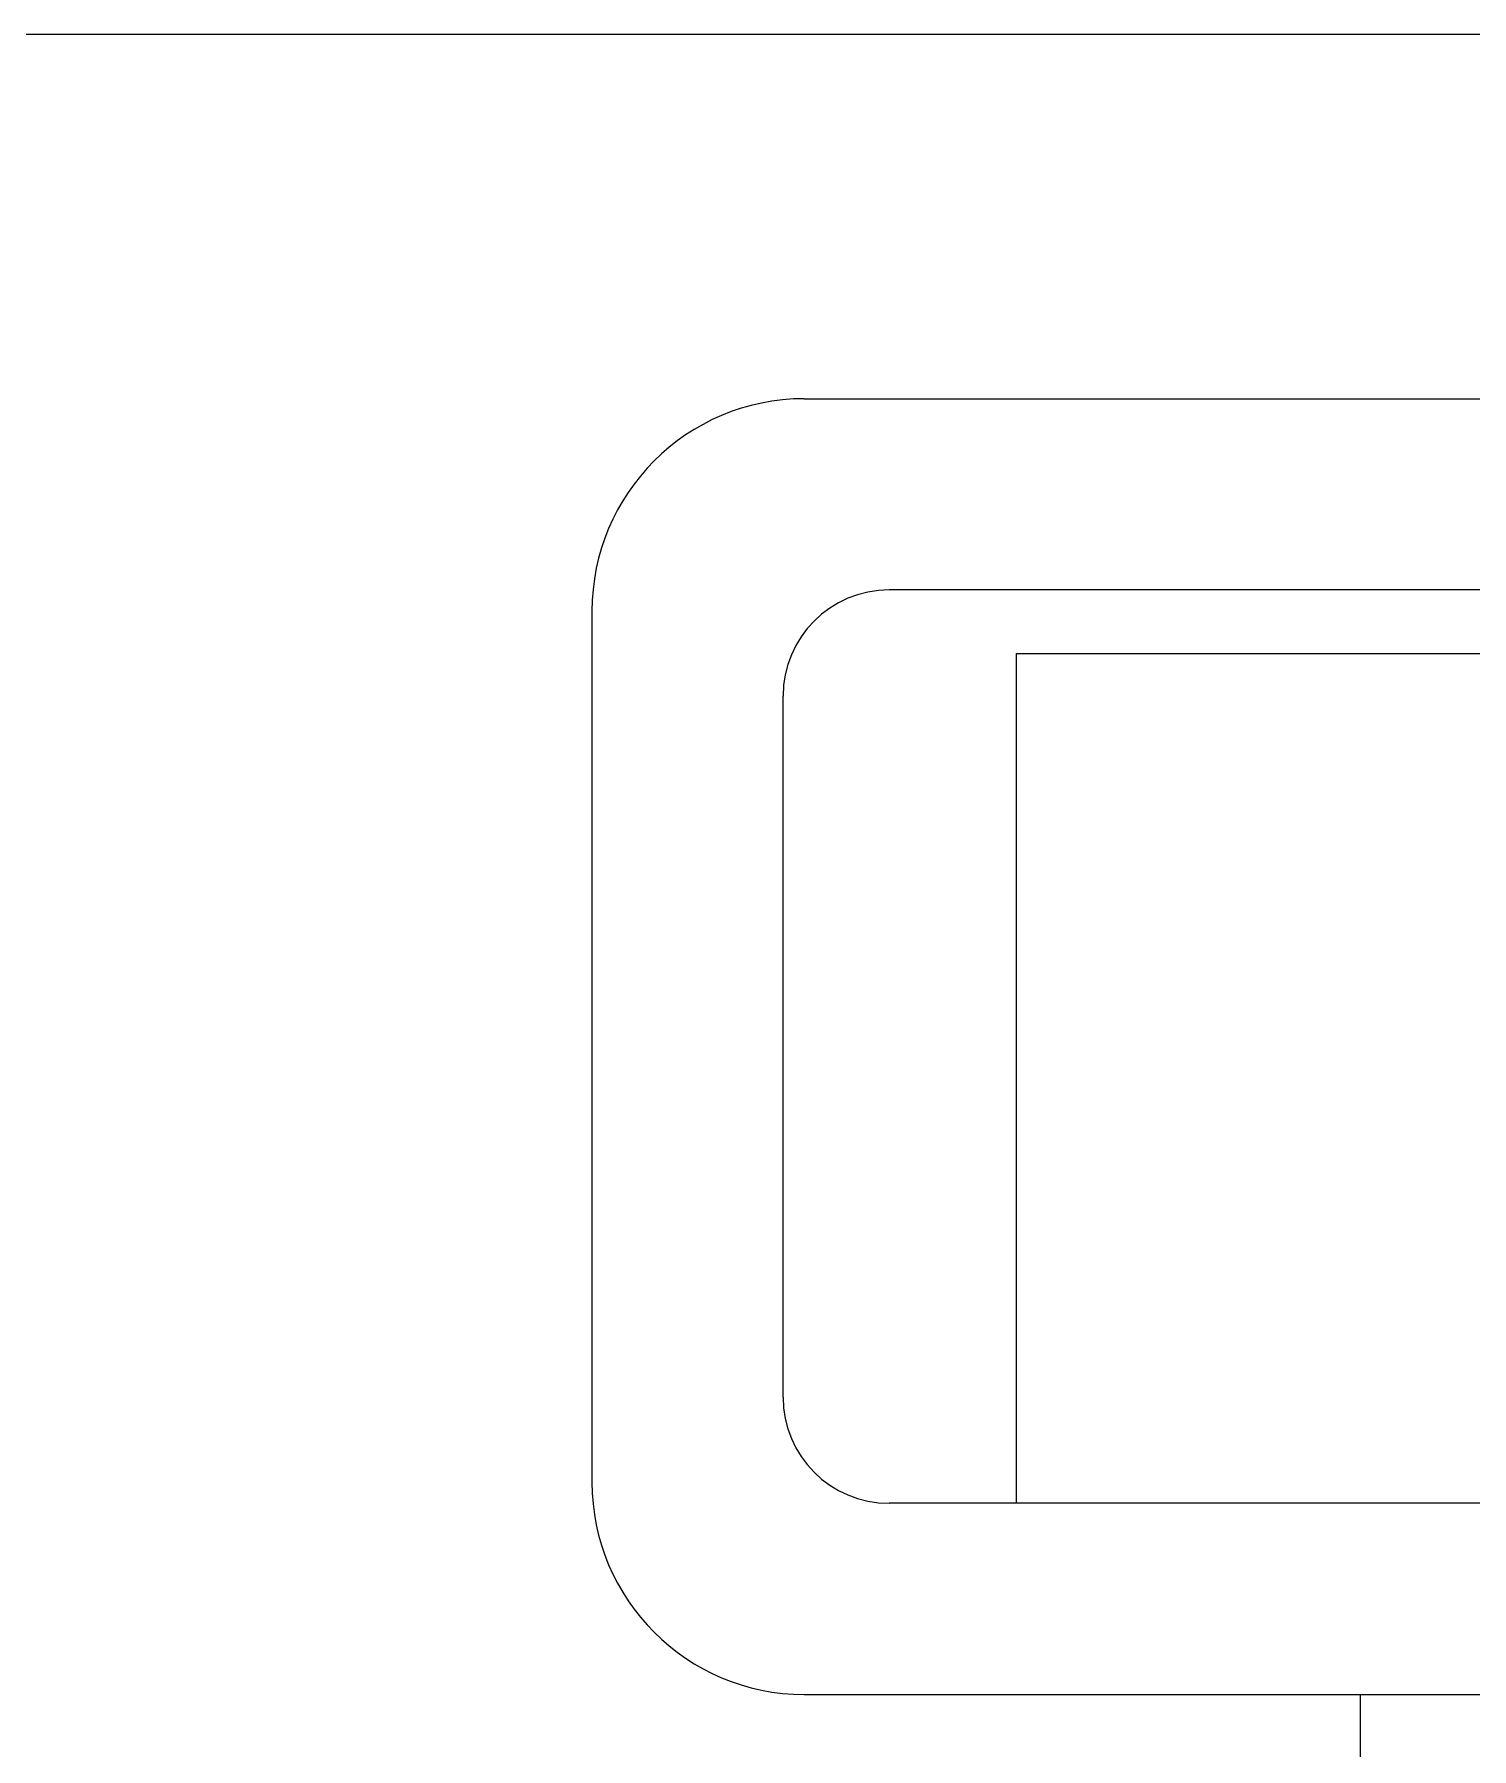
# Model space of a CAD drawing. Extents: x 12811826 to 27008858, y -1172757 to 50528.
# Drawn here: x 13487246.5 to 13487443.4, y -157464.5 to -157229.8 of the extents above; entities that cross this region are included whole.
import ezdxf

# ---------------------------------------------------------------- set-up
doc = ezdxf.new("R2010")
doc.units = 0
doc.header["$LTSCALE"] = 1000
doc.header["$MEASUREMENT"] = 0
doc.layers.add('JZ_0', color=7, linetype='Continuous')

# ---------------------------------------------------------------- blocks, each defined once
blk = doc.blocks.new('抗震大样2')
at = {"color": 5, "linetype": 'Continuous'}
for p, q in [((3784.16, -3083.37), (3933.71, -3083.37)), ((3966.94, -3120.76), (3800.77, -3120.76)), ((3742.62, -3124.91), (3742.62, -3295.23)), ((3825.7, -3299.38), (3825.7, -3133.22)), ((3825.7, -3133.22), (3966.94, -3133.22)), ((3780, -3278.61), (3780, -3141.53)), ((3966.94, -3299.38), (3800.77, -3299.38)), ((3784.16, -3336.77), (4241.11, -3336.77))]:
    blk.add_line(p, q, dxfattribs=at)
at = {"color": 3, "linetype": 'Continuous'}
blk.add_line((3893, -3734.07), (3893, -3336.77), dxfattribs=at)
at = {"color": 5, "linetype": 'Continuous'}
for centre, radius, start, end in [((3784.16, -3124.91), 41.54, 90, 180), ((3800.77, -3141.53), 20.77, 90, 180), ((3800.77, -3278.61), 20.77, 180, 270), ((3784.16, -3295.23), 41.54, 180, 270)]:
    blk.add_arc(centre, radius, start, end, dxfattribs=at)

msp = doc.modelspace()

# ---------------------------------------------------------------- linework, layer by layer
at = {"layer": 'JZ_0', "color": 8}
msp.add_line((13474518.09, -157229.79), (13491751.08, -157229.79), dxfattribs=at)

# ---------------------------------------------------------------- block references
at = {"xscale": 0.7, "yscale": 0.7, "zscale": 0.7}
msp.add_blockref('抗震大样2', (13484703.08, -155121.32), dxfattribs=at)

doc.saveas('drawing.dxf')
